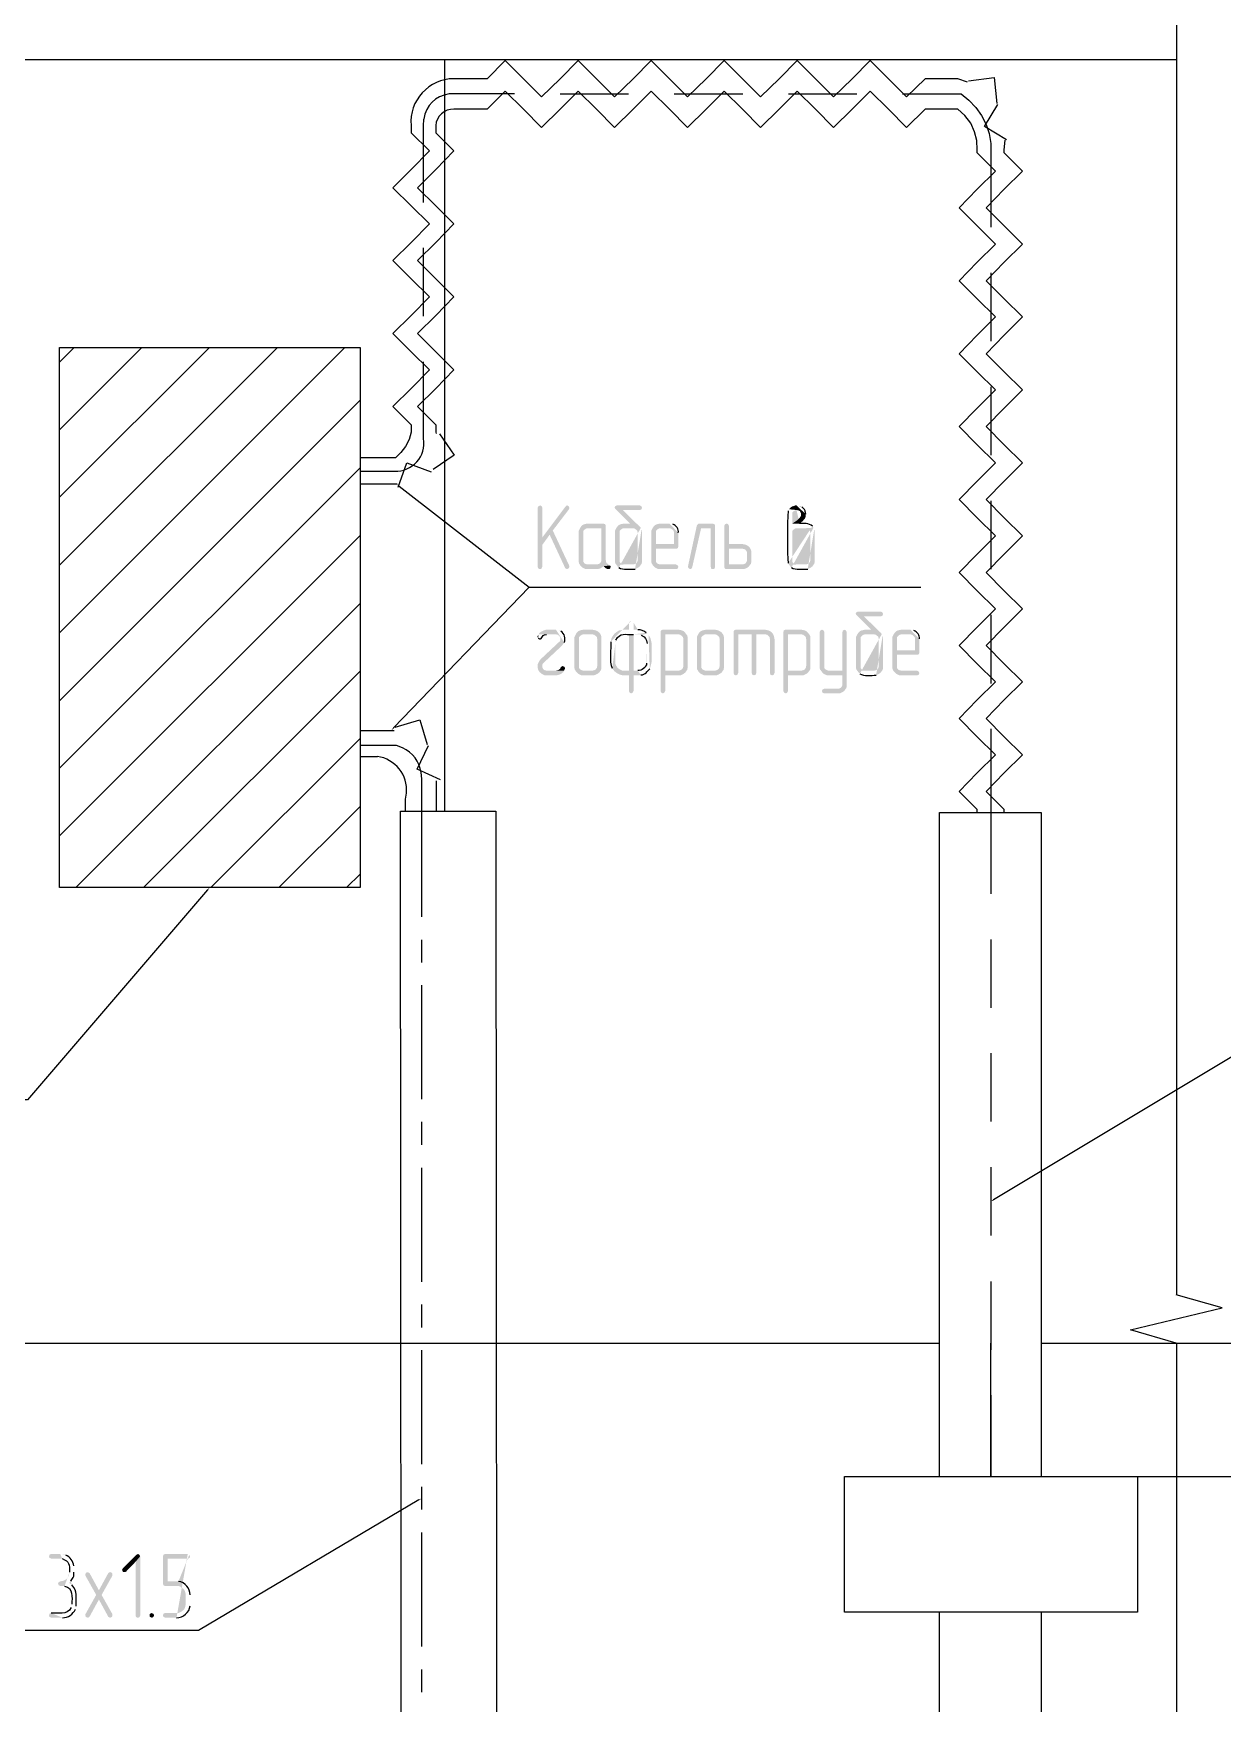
# Model space of a CAD drawing. Header units: millimetres. Extents: x -211 to 10565, y -2293 to 2244.
# Drawn here: x 5368.6 to 5433.8, y -217.3 to -125.8 of the extents above; entities that cross this region are included whole.
import ezdxf

# ---------------------------------------------------------------- set-up
doc = ezdxf.new("R2010")
doc.units = ezdxf.units.MM
doc.layers.add('PDF _Геометрия', color=7, linetype='Continuous')
doc.layers.add('PDF _Сплошная заливка', color=7, linetype='Continuous')

msp = doc.modelspace()

# ---------------------------------------------------------------- hatches: boundary and pattern name
at = {"layer": 'PDF _Сплошная заливка', "transparency": 33554559}
for points in [[(5396.381, -151.639), (5396.297, -151.681), (5396.254, -151.766), (5396.254, -155.024), (5396.297, -155.109), (5396.381, -155.13), (5396.466, -155.109), (5396.466, -155.088), (5396.508, -155.003), (5396.508, -151.766), (5396.466, -151.681)], [(5397.863, -151.639), (5397.841, -151.639), (5397.778, -151.702), (5396.508, -153.395), (5396.508, -153.797), (5396.91, -153.247), (5397.08, -153.014), (5397.968, -151.85), (5397.99, -151.766), (5397.947, -151.681)], [(5401.841, -151.639), (5400.592, -151.639), (5400.508, -151.681), (5400.465, -151.744), (5400.486, -151.808), (5401.312, -152.633), (5400.973, -152.633), (5400.888, -152.654), (5400.783, -152.675), (5400.698, -152.718), (5400.635, -152.781), (5400.571, -152.866), (5400.486, -153.035), (5400.486, -154.728), (5400.508, -154.813), (5400.571, -154.897), (5400.973, -154.876), (5400.888, -154.855), (5400.804, -154.813), (5400.74, -154.728), (5400.74, -153.035), (5400.804, -152.972), (5400.888, -152.908), (5400.973, -152.887), (5401.481, -152.887), (5401.904, -152.866), (5401.841, -152.802), (5401.841, -152.781), (5401.82, -152.781), (5400.91, -151.892), (5401.862, -151.892), (5401.947, -151.85), (5401.968, -151.766), (5401.925, -151.681)], [(5398.582, -152.866), (5398.497, -153.035), (5398.497, -154.728), (5398.519, -154.813), (5398.582, -154.918), (5398.709, -155.045), (5398.878, -155.13), (5399.513, -155.13), (5399.619, -155.109), (5399.704, -155.088), (5399.788, -155.024), (5399.852, -154.961), (5400.233, -154.94), (5400.148, -154.897), (5398.984, -154.876), (5398.899, -154.855), (5398.815, -154.813), (5398.751, -154.728), (5398.751, -153.035), (5398.815, -152.972), (5398.899, -152.908), (5398.984, -152.887), (5399.746, -152.887)], [(5399.852, -152.633), (5398.984, -152.633), (5398.878, -152.654), (5398.794, -152.675), (5398.709, -152.718), (5398.624, -152.802), (5398.582, -152.866), (5399.746, -152.887), (5399.746, -154.622), (5399.725, -154.728), (5399.661, -154.813), (5399.577, -154.855), (5399.492, -154.876), (5398.984, -154.876), (5400.148, -154.897), (5400.106, -154.855), (5400.021, -154.791), (5400, -154.728), (5399.979, -154.622), (5399.979, -152.739), (5399.957, -152.675)], [(5402.56, -152.866), (5402.476, -153.035), (5402.476, -154.728), (5402.497, -154.813), (5402.56, -154.918), (5402.624, -154.982), (5402.687, -155.045), (5402.856, -155.13), (5403.851, -155.13), (5403.936, -155.088), (5403.957, -155.003), (5403.914, -154.918), (5403.83, -154.876), (5402.962, -154.876), (5402.878, -154.855), (5402.793, -154.813), (5402.729, -154.728), (5402.729, -154.009), (5403.872, -154.009), (5403.936, -153.966), (5403.957, -153.882), (5402.729, -153.755), (5402.729, -153.035), (5402.793, -152.972), (5402.878, -152.908), (5402.962, -152.887), (5403.47, -152.887)], [(5405.84, -152.633), (5405.099, -152.633), (5405.036, -152.654), (5404.972, -152.739), (5404.486, -154.982), (5404.486, -155.003), (5404.528, -155.088), (5404.613, -155.13), (5404.676, -155.109), (5404.719, -155.024), (5405.205, -152.887), (5405.734, -152.887), (5405.967, -152.76), (5405.967, -152.739), (5405.946, -152.675)], [(5405.967, -152.76), (5405.734, -152.887), (5405.734, -155.003), (5405.755, -155.109), (5405.84, -155.13), (5405.946, -155.109), (5405.946, -155.088), (5405.967, -155.003)], [(5406.602, -152.633), (5406.517, -152.675), (5406.475, -152.76), (5406.475, -155.024), (5406.517, -155.109), (5406.602, -155.13), (5407.554, -155.13), (5407.66, -155.088), (5407.744, -155.045), (5407.829, -154.982), (5407.871, -154.918), (5406.729, -154.876), (5406.729, -154.009), (5407.469, -154.009), (5407.893, -153.987), (5407.829, -153.903), (5407.744, -153.839), (5407.66, -153.797), (5407.575, -153.776), (5407.469, -153.755), (5406.729, -153.755), (5406.729, -152.76), (5406.686, -152.675)], [(5397.08, -153.014), (5396.91, -153.247), (5397.757, -155.067), (5397.799, -155.109), (5397.863, -155.13), (5397.947, -155.088), (5397.99, -155.003), (5397.99, -154.961)], [(5407.893, -153.987), (5407.469, -154.009), (5407.554, -154.03), (5407.639, -154.072), (5407.702, -154.157), (5407.723, -154.262), (5407.723, -154.622), (5407.702, -154.728), (5407.639, -154.813), (5407.554, -154.855), (5407.469, -154.876), (5406.729, -154.876), (5407.871, -154.918), (5407.935, -154.834), (5407.956, -154.728), (5407.956, -154.157), (5407.935, -154.072)], [(5400.233, -154.94), (5399.852, -154.961), (5399.894, -155.003), (5399.957, -155.067), (5400, -155.088), (5400.084, -155.13), (5400.127, -155.13), (5400.211, -155.109), (5400.254, -155.003)], [(5415.045, -157.458), (5413.796, -157.458), (5413.712, -157.5), (5413.669, -157.563), (5413.691, -157.627), (5414.516, -158.452), (5414.177, -158.452), (5414.093, -158.473), (5413.987, -158.495), (5413.902, -158.537), (5413.839, -158.6), (5413.775, -158.685), (5413.691, -158.854), (5413.691, -160.547), (5413.712, -160.632), (5413.775, -160.716), (5414.177, -160.695), (5414.093, -160.674), (5414.008, -160.632), (5413.944, -160.547), (5413.944, -158.854), (5414.008, -158.791), (5414.093, -158.727), (5414.177, -158.706), (5414.685, -158.706), (5415.108, -158.685), (5415.045, -158.621), (5415.045, -158.6), (5415.024, -158.6), (5414.114, -157.712), (5415.066, -157.712), (5415.151, -157.669), (5415.172, -157.585), (5415.129, -157.5)], [(5398.349, -158.685), (5398.265, -158.854), (5398.265, -160.547), (5398.286, -160.632), (5398.349, -160.738), (5398.751, -160.695), (5398.667, -160.674), (5398.582, -160.632), (5398.519, -160.547), (5398.519, -158.854), (5398.582, -158.791), (5398.667, -158.727), (5398.751, -158.706), (5399.259, -158.706)], [(5399.259, -158.452), (5398.751, -158.452), (5398.645, -158.473), (5398.561, -158.495), (5398.476, -158.537), (5398.392, -158.621), (5398.349, -158.685), (5399.259, -158.706), (5399.344, -158.727), (5399.428, -158.791), (5399.492, -158.854), (5399.513, -158.96), (5399.513, -160.441), (5399.492, -160.547), (5399.428, -160.632), (5399.344, -160.674), (5399.259, -160.695), (5398.751, -160.695), (5398.349, -160.738), (5398.413, -160.801), (5398.476, -160.864), (5398.645, -160.949), (5399.344, -160.949), (5399.45, -160.907), (5399.534, -160.864), (5399.619, -160.801), (5399.661, -160.738), (5399.725, -160.653), (5399.746, -160.547), (5399.746, -158.854), (5399.725, -158.77), (5399.682, -158.685), (5399.619, -158.6), (5399.534, -158.537), (5399.45, -158.495), (5399.365, -158.473)], [(5401.502, -158.706), (5401.248, -158.706), (5401.248, -160.695), (5400.994, -160.695), (5401.502, -160.695)], [(5403.978, -158.452), (5403.089, -158.452), (5403.005, -158.495), (5402.983, -158.579), (5402.983, -161.817), (5403.026, -161.901), (5403.11, -161.944), (5403.195, -161.901), (5403.237, -161.817), (5403.237, -160.949), (5404.084, -160.949), (5404.253, -160.864), (5404.338, -160.801), (5404.38, -160.738), (5403.237, -160.695), (5403.237, -158.706), (5403.978, -158.706), (5404.38, -158.685), (5404.316, -158.6), (5404.253, -158.537), (5404.168, -158.495), (5404.084, -158.473)], [(5404.38, -158.685), (5403.978, -158.706), (5404.063, -158.727), (5404.147, -158.791), (5404.211, -158.854), (5404.232, -158.96), (5404.232, -160.441), (5404.211, -160.547), (5404.147, -160.632), (5404.063, -160.674), (5403.978, -160.695), (5403.237, -160.695), (5404.38, -160.738), (5404.443, -160.653), (5404.465, -160.547), (5404.465, -158.854), (5404.443, -158.77)], [(5405.057, -158.685), (5404.972, -158.854), (5404.972, -160.547), (5404.994, -160.632), (5405.057, -160.738), (5405.459, -160.695), (5405.375, -160.674), (5405.29, -160.632), (5405.226, -160.547), (5405.226, -158.854), (5405.29, -158.791), (5405.375, -158.727), (5405.459, -158.706), (5405.967, -158.706)], [(5405.967, -158.452), (5405.459, -158.452), (5405.353, -158.473), (5405.269, -158.495), (5405.184, -158.537), (5405.099, -158.621), (5405.057, -158.685), (5405.967, -158.706), (5406.052, -158.727), (5406.136, -158.791), (5406.2, -158.854), (5406.221, -158.96), (5406.221, -160.441), (5406.2, -160.547), (5406.136, -160.632), (5406.052, -160.674), (5405.967, -160.695), (5405.459, -160.695), (5405.057, -160.738), (5405.184, -160.864), (5405.353, -160.949), (5406.052, -160.949), (5406.157, -160.907), (5406.242, -160.864), (5406.327, -160.801), (5406.369, -160.738), (5406.433, -160.653), (5406.454, -160.547), (5406.454, -158.854), (5406.433, -158.77), (5406.39, -158.685), (5406.327, -158.6), (5406.242, -158.537), (5406.157, -158.495), (5406.073, -158.473)], [(5408.718, -158.452), (5407.088, -158.452), (5407.004, -158.495), (5406.983, -158.579), (5406.983, -160.822), (5407.025, -160.928), (5407.11, -160.949), (5407.194, -160.928), (5407.194, -160.907), (5407.237, -160.822), (5407.237, -158.706), (5408.718, -158.706), (5409.141, -158.685), (5409.078, -158.6), (5408.993, -158.537), (5408.908, -158.495), (5408.824, -158.473)], [(5408.231, -158.706), (5407.977, -158.706), (5407.977, -160.822), (5408.02, -160.928), (5408.104, -160.949), (5408.189, -160.928), (5408.189, -160.907), (5408.231, -160.822)], [(5409.141, -158.685), (5408.718, -158.706), (5408.824, -158.727), (5408.951, -158.854), (5408.972, -158.96), (5408.972, -160.822), (5409.014, -160.928), (5409.099, -160.949), (5409.183, -160.928), (5409.183, -160.907), (5409.226, -160.822), (5409.226, -158.96), (5409.205, -158.854), (5409.183, -158.77)], [(5410.707, -158.452), (5409.818, -158.452), (5409.734, -158.495), (5409.712, -158.579), (5409.712, -161.817), (5409.755, -161.901), (5409.839, -161.944), (5409.924, -161.901), (5409.966, -161.817), (5409.966, -160.949), (5410.813, -160.949), (5410.982, -160.864), (5411.067, -160.801), (5411.109, -160.738), (5409.966, -160.695), (5409.966, -158.706), (5410.707, -158.706), (5411.109, -158.685), (5411.045, -158.6), (5410.982, -158.537), (5410.897, -158.495), (5410.813, -158.473)], [(5411.109, -158.685), (5410.707, -158.706), (5410.792, -158.727), (5410.876, -158.791), (5410.94, -158.854), (5410.961, -158.96), (5410.961, -160.441), (5410.94, -160.547), (5410.876, -160.632), (5410.792, -160.674), (5410.707, -160.695), (5409.966, -160.695), (5411.109, -160.738), (5411.172, -160.653), (5411.194, -160.547), (5411.194, -158.854), (5411.172, -158.77)], [(5411.828, -158.452), (5411.744, -158.495), (5411.701, -158.579), (5411.701, -160.547), (5411.723, -160.632), (5411.786, -160.716), (5412.188, -160.695), (5412.104, -160.674), (5412.019, -160.632), (5411.955, -160.547), (5411.955, -158.579), (5411.913, -158.495)], [(5413.056, -158.452), (5412.971, -158.495), (5412.95, -158.579), (5412.95, -160.695), (5412.188, -160.695), (5411.786, -160.716), (5411.85, -160.801), (5411.913, -160.864), (5411.998, -160.907), (5412.104, -160.949), (5412.95, -160.949), (5412.95, -161.436), (5412.929, -161.542), (5412.865, -161.626), (5412.802, -161.669), (5412.696, -161.69), (5411.934, -161.69), (5411.85, -161.732), (5411.828, -161.817), (5411.85, -161.901), (5411.955, -161.944), (5412.802, -161.944), (5412.971, -161.859), (5413.056, -161.796), (5413.098, -161.732), (5413.162, -161.647), (5413.183, -161.542), (5413.183, -158.579), (5413.14, -158.495)], [(5415.764, -158.685), (5415.68, -158.854), (5415.68, -160.547), (5415.701, -160.632), (5415.764, -160.738), (5415.891, -160.864), (5416.061, -160.949), (5417.055, -160.949), (5417.14, -160.907), (5417.161, -160.822), (5417.119, -160.738), (5417.034, -160.695), (5416.166, -160.695), (5416.082, -160.674), (5415.997, -160.632), (5415.934, -160.547), (5415.934, -159.828), (5417.076, -159.828), (5417.14, -159.785), (5417.161, -159.701), (5415.934, -159.574), (5415.934, -158.854), (5415.997, -158.791), (5416.082, -158.727), (5416.166, -158.706), (5416.674, -158.706)], [(5397.63, -160.441), (5397.566, -160.462), (5397.503, -160.526), (5397.482, -160.589), (5397.397, -160.653), (5397.334, -160.674), (5397.249, -160.695), (5396.741, -160.695), (5397.693, -160.695), (5397.757, -160.568), (5397.714, -160.484)], [(5374.353, -209.11), (5374.269, -209.153), (5373.528, -209.893), (5373.486, -209.978), (5373.528, -210.084), (5373.613, -210.105), (5373.697, -210.084), (5374.226, -209.533), (5374.48, -209.237), (5374.438, -209.153)], [(5374.48, -209.237), (5374.226, -209.533), (5374.226, -212.496), (5374.269, -212.581), (5374.353, -212.602), (5374.438, -212.581), (5374.438, -212.559), (5374.48, -212.475)], [(5371.602, -210.105), (5371.497, -210.147), (5371.476, -210.232), (5371.476, -210.295), (5372.068, -211.353), (5372.216, -211.607), (5372.724, -212.538), (5372.745, -212.559), (5372.83, -212.602), (5372.936, -212.559), (5372.957, -212.475), (5372.957, -212.411), (5372.364, -211.353), (5372.216, -211.099), (5371.708, -210.168), (5371.687, -210.147)], [(5372.83, -210.105), (5372.766, -210.126), (5372.724, -210.168), (5372.216, -211.099), (5372.364, -211.353), (5372.957, -210.295), (5372.957, -210.232), (5372.936, -210.147)], [(5372.068, -211.353), (5371.476, -212.411), (5371.476, -212.475), (5371.497, -212.559), (5371.602, -212.602), (5371.666, -212.581), (5371.708, -212.538), (5372.216, -211.607)], [(5375.115, -212.348), (5375.2, -212.39), (5375.242, -212.475), (5375.2, -212.559), (5375.115, -212.602), (5375.009, -212.559), (5374.988, -212.475), (5375.009, -212.39), (5375.094, -212.348)]]:
    msp.add_hatch(color=256, dxfattribs=at).paths.add_polyline_path(points)
h = msp.add_hatch(color=256, dxfattribs=at)
h.paths.add_polyline_path([(5410.03, -151.85), (5409.966, -151.935)], flags=0)
h.paths.add_polyline_path([(5409.966, -154.813), (5410.03, -154.897), (5410.432, -154.876), (5410.347, -154.855), (5410.263, -154.813), (5410.199, -154.728), (5410.199, -153.035), (5410.263, -152.972), (5410.347, -152.908), (5410.432, -152.887), (5410.94, -152.887), (5411.363, -152.866), (5411.299, -152.781)], flags=0)
h.paths.add_polyline_path([(5410.601, -152.633), (5410.199, -152.633), (5410.199, -152.041), (5410.263, -151.956), (5410.347, -151.914), (5410.432, -151.892)], flags=0)
h = msp.add_hatch(color=256, dxfattribs=at)
h.paths.add_polyline_path([(5410.432, -151.639), (5410.368, -151.639), (5410.263, -151.681), (5410.178, -151.702), (5410.093, -151.766), (5410.072, -151.787), (5410.03, -151.85), (5410.432, -151.892), (5410.538, -151.914), (5410.622, -151.956), (5410.665, -152.041), (5410.686, -152.146), (5410.665, -152.231), (5410.622, -152.295), (5410.453, -152.464), (5410.39, -152.506), (5410.199, -152.633), (5410.601, -152.633), (5410.707, -152.548), (5410.77, -152.506), (5410.813, -152.443), (5410.876, -152.379), (5410.919, -152.295), (5410.94, -152.231), (5410.94, -152.125)], flags=0)
h.paths.add_polyline_path([(5410.728, -151.723), (5410.643, -151.681), (5410.538, -151.66)], flags=0)
h = msp.add_hatch(color=256, dxfattribs=at)
h.paths.add_polyline_path([(5401.904, -152.866), (5401.481, -152.887), (5401.566, -152.908), (5401.65, -152.972), (5401.714, -153.035), (5401.735, -153.141), (5401.735, -154.622), (5401.714, -154.728), (5401.65, -154.813), (5401.566, -154.855), (5401.481, -154.876), (5400.973, -154.876), (5400.571, -154.897), (5400.635, -154.982), (5400.698, -155.045)], flags=0)
h.paths.add_polyline_path([(5401.587, -155.13), (5401.756, -155.045), (5401.841, -154.982), (5401.883, -154.918), (5401.947, -154.834), (5401.968, -154.728), (5401.968, -153.056), (5401.947, -152.95)], flags=0)
h = msp.add_hatch(color=256, dxfattribs=at)
h.paths.add_polyline_path([(5403.47, -152.633), (5402.962, -152.633), (5402.856, -152.654), (5402.772, -152.675), (5402.687, -152.718), (5402.602, -152.802), (5402.56, -152.866), (5403.47, -152.887), (5403.555, -152.908), (5403.639, -152.972), (5403.703, -153.035), (5403.724, -153.141), (5403.724, -153.755), (5402.729, -153.755), (5403.957, -153.882), (5403.957, -153.141)], flags=0)
h.paths.add_polyline_path([(5403.661, -152.675), (5403.576, -152.654)], flags=0)
h = msp.add_hatch(color=256, dxfattribs=at)
h.paths.add_polyline_path([(5411.363, -152.866), (5410.94, -152.887), (5411.024, -152.908), (5411.109, -152.972), (5411.172, -153.035), (5411.194, -153.141), (5411.194, -154.622), (5411.172, -154.728), (5411.109, -154.813), (5411.024, -154.855), (5410.94, -154.876), (5410.432, -154.876), (5410.03, -154.897), (5410.093, -154.982), (5410.157, -155.045)], flags=0)
h.paths.add_polyline_path([(5411.045, -155.13), (5411.215, -155.045), (5411.299, -154.982), (5411.342, -154.918), (5411.405, -154.834), (5411.426, -154.728), (5411.426, -153.035), (5411.405, -152.95)], flags=0)
h = msp.add_hatch(color=256, dxfattribs=at)
h.paths.add_polyline_path([(5401.375, -157.966), (5401.291, -158.008), (5401.248, -158.092), (5401.248, -158.452), (5400.91, -158.452), (5400.846, -158.473), (5400.698, -158.495), (5400.635, -158.537), (5400.465, -158.664), (5400.338, -158.833), (5400.296, -158.918), (5400.275, -159.002), (5400.254, -159.108)], flags=0)
h.paths.add_polyline_path([(5400.338, -160.568), (5400.465, -160.738), (5401.502, -160.695), (5400.888, -160.695), (5400.719, -160.611), (5400.635, -160.547), (5400.592, -160.484), (5400.529, -160.378), (5400.508, -160.293), (5400.508, -159.108), (5400.529, -159.024)], flags=0)
h.paths.add_polyline_path([(5401.502, -158.706), (5401.735, -158.706), (5402.264, -158.664), (5402.2, -158.621)], flags=0)
h.paths.add_polyline_path([(5401.735, -158.452), (5401.502, -158.452), (5401.502, -158.071), (5401.46, -157.987)], flags=0)
h = msp.add_hatch(color=256, dxfattribs=at)
h.paths.add_polyline_path([(5396.297, -158.706), (5396.233, -158.833), (5396.276, -158.918)], flags=0)
h.paths.add_polyline_path([(5396.741, -158.706), (5397.249, -158.706)], flags=0)
h = msp.add_hatch(color=256, dxfattribs=at)
h.paths.add_polyline_path([(5397.249, -158.452), (5396.72, -158.452), (5396.635, -158.473), (5396.529, -158.516), (5396.445, -158.558), (5396.36, -158.621), (5396.297, -158.706), (5397.249, -158.706), (5397.355, -158.727), (5397.482, -158.854), (5397.503, -158.96), (5397.482, -159.066), (5397.418, -159.129), (5396.402, -160.082), (5396.402, -160.103), (5396.339, -160.166), (5396.297, -160.251), (5396.254, -160.357), (5396.254, -160.547), (5396.276, -160.632), (5396.318, -160.716), (5396.381, -160.801), (5396.402, -160.801), (5396.466, -160.864), (5396.635, -160.949), (5397.312, -160.949), (5397.397, -160.928), (5397.461, -160.907), (5397.545, -160.864), (5397.566, -160.843), (5397.651, -160.78), (5397.693, -160.695), (5396.741, -160.695), (5396.635, -160.674), (5396.572, -160.632), (5396.508, -160.526), (5396.508, -160.357), (5396.572, -160.272), (5397.587, -159.32), (5397.714, -159.15)], flags=0)
h.paths.add_polyline_path([(5397.524, -158.537), (5397.439, -158.495), (5397.355, -158.473)], flags=0)
h = msp.add_hatch(color=256, dxfattribs=at)
h.paths.add_polyline_path([(5402.264, -158.664), (5401.735, -158.706), (5401.841, -158.706), (5401.925, -158.748)], flags=0)
h.paths.add_polyline_path([(5402.243, -159.214), (5402.243, -160.209), (5402.222, -160.293)], flags=0)
h.paths.add_polyline_path([(5401.735, -160.695), (5401.502, -160.695), (5400.465, -160.738), (5400.529, -160.78), (5400.613, -160.843), (5400.698, -160.886), (5400.804, -160.928), (5400.888, -160.949), (5401.248, -160.949), (5401.248, -161.817), (5401.291, -161.901), (5401.375, -161.944), (5401.46, -161.901), (5401.502, -161.817), (5401.502, -160.949), (5401.82, -160.949), (5401.904, -160.928)], flags=0)
h.paths.add_polyline_path([(5402.391, -160.589), (5402.433, -160.484), (5402.454, -160.399), (5402.476, -160.293), (5402.497, -160.209), (5402.497, -159.214), (5402.454, -159.002), (5402.433, -158.918), (5402.391, -158.833), (5402.327, -158.748)], flags=0)
h = msp.add_hatch(color=256, dxfattribs=at)
h.paths.add_polyline_path([(5415.108, -158.685), (5414.685, -158.706), (5414.77, -158.727), (5414.854, -158.791), (5414.918, -158.854), (5414.939, -158.96), (5414.939, -160.441), (5414.918, -160.547), (5414.854, -160.632), (5414.77, -160.674), (5414.685, -160.695), (5414.177, -160.695), (5413.775, -160.716), (5413.839, -160.801), (5413.902, -160.864)], flags=0)
h.paths.add_polyline_path([(5414.791, -160.949), (5414.96, -160.864), (5415.045, -160.801), (5415.087, -160.738), (5415.151, -160.653), (5415.172, -160.547), (5415.172, -158.875), (5415.151, -158.77)], flags=0)
h = msp.add_hatch(color=256, dxfattribs=at)
h.paths.add_polyline_path([(5416.674, -158.452), (5416.166, -158.452), (5416.061, -158.473), (5415.976, -158.495), (5415.891, -158.537), (5415.807, -158.621), (5415.764, -158.685), (5416.674, -158.706), (5416.759, -158.727), (5416.843, -158.791), (5416.907, -158.854), (5416.928, -158.96), (5416.928, -159.574), (5415.934, -159.574), (5417.161, -159.701), (5417.161, -158.96)], flags=0)
h.paths.add_polyline_path([(5416.865, -158.495), (5416.78, -158.473)], flags=0)
h = msp.add_hatch(color=256, dxfattribs=at)
h.paths.add_polyline_path([(5370.1, -209.11), (5369.592, -209.11), (5369.508, -209.153), (5369.486, -209.237), (5369.508, -209.322), (5369.613, -209.364), (5370.206, -209.364)], flags=0)
h.paths.add_polyline_path([(5370.608, -210.105), (5370.587, -210.211), (5370.566, -210.295), (5370.523, -210.38), (5370.46, -210.465), (5370.375, -210.528), (5370.291, -210.57), (5370.206, -210.591), (5370.1, -210.613), (5370.015, -210.655), (5369.973, -210.74), (5370.015, -210.824), (5370.1, -210.867), (5370.333, -210.867)], flags=0)
h.paths.add_polyline_path([(5370.735, -211.861), (5370.714, -211.946), (5370.693, -212.052)], flags=0)
h.paths.add_polyline_path([(5369.592, -212.348), (5369.508, -212.39), (5369.486, -212.475), (5369.508, -212.559), (5369.613, -212.602), (5370.227, -212.602)], flags=0)
h.paths.add_polyline_path([(5370.925, -212.136), (5370.968, -211.967)], flags=0)
h.paths.add_polyline_path([(5370.735, -210.803), (5370.65, -210.74), (5370.566, -210.697), (5370.608, -210.676), (5370.671, -210.591)], flags=0)
h.paths.add_polyline_path([(5370.841, -210.105), (5370.841, -209.766)], flags=0)
h.paths.add_polyline_path([(5370.396, -209.174), (5370.312, -209.131), (5370.206, -209.131)], flags=0)
h = msp.add_hatch(color=256, dxfattribs=at)
h.paths.add_polyline_path([(5377.083, -209.11), (5375.835, -209.11), (5375.75, -209.153), (5375.729, -209.237), (5375.729, -210.761), (5375.771, -210.845), (5375.856, -210.867), (5376.575, -210.867), (5376.66, -210.888), (5376.829, -211.015), (5376.893, -211.078), (5376.935, -211.163), (5376.956, -211.247), (5376.977, -211.353), (5376.977, -211.861), (5376.956, -211.946), (5376.935, -212.052), (5376.893, -212.136), (5376.829, -212.2), (5376.744, -212.263), (5376.66, -212.305), (5376.575, -212.348), (5375.835, -212.348), (5375.75, -212.39), (5375.729, -212.475), (5375.75, -212.559), (5375.856, -212.602), (5376.469, -212.602)], flags=0)
h.paths.add_polyline_path([(5377.21, -211.946), (5377.21, -211.353)], flags=0)
h.paths.add_polyline_path([(5376.575, -210.613), (5375.983, -210.613), (5375.983, -209.364), (5377.104, -209.364), (5377.189, -209.322), (5377.21, -209.237), (5377.168, -209.153)], flags=0)

# ---------------------------------------------------------------- linework, layer by layer
at = {"layer": 'PDF _Геометрия', "lineweight": 25}
for points in [[(5291.616, -122.945), (5292.314, -120.427), (5293.52, -125.442), (5294.261, -122.945), (5431.254, -122.945), (5431.254, -194.912)], [(5423.826, -197.557), (5431.254, -197.557), (5431.254, -269.481), (5294.219, -269.481), (5293.52, -271.978), (5292.314, -266.984), (5291.574, -269.481), (5154.602, -269.481), (5154.602, -197.176), (5152.105, -196.435), (5157.099, -195.208), (5154.602, -194.531), (5154.602, -122.945), (5291.637, -122.945)], [(5326.319, -127.198), (5431.254, -127.198)], [(5391.155, -127.198), (5391.155, -168.398)], [(5419.806, -128.447), (5419.277, -128.256), (5417.478, -128.256), (5416.463, -129.251), (5415.468, -128.256), (5414.473, -127.262), (5413.479, -128.256), (5412.463, -129.251), (5411.469, -128.256), (5410.474, -127.262), (5409.48, -128.256), (5408.464, -129.251), (5407.469, -128.256), (5406.475, -127.262), (5405.48, -128.256), (5404.465, -129.251), (5403.47, -128.256), (5402.476, -127.262), (5401.481, -128.256), (5400.465, -129.251), (5399.471, -128.256), (5398.476, -127.262), (5397.482, -128.256), (5396.466, -129.251), (5395.471, -128.256), (5394.477, -127.262), (5393.482, -128.256), (5391.663, -128.256)], [(5420.335, -168.461), (5420.335, -168.313), (5419.34, -167.318), (5420.335, -166.303), (5421.329, -165.308), (5420.335, -164.314), (5419.34, -163.319), (5420.335, -162.303), (5421.329, -161.309), (5420.335, -160.314), (5419.34, -159.32), (5420.335, -158.304), (5421.329, -157.31), (5420.335, -156.315), (5419.34, -155.32), (5420.335, -154.305), (5421.329, -153.31), (5420.335, -152.316), (5419.34, -151.321), (5420.335, -150.305), (5421.329, -149.311), (5420.335, -148.316), (5419.34, -147.322), (5420.335, -146.306), (5421.329, -145.312), (5420.335, -144.317), (5419.34, -143.322), (5420.335, -142.307), (5421.329, -141.312), (5420.335, -140.318), (5419.34, -139.323), (5420.335, -138.307), (5421.329, -137.313), (5420.335, -136.318), (5419.34, -135.324), (5420.335, -134.308), (5421.329, -133.314), (5420.335, -132.319), (5420.335, -132.15), (5420.314, -131.642), (5420.187, -131.155), (5419.975, -130.69), (5419.658, -130.267), (5419.277, -129.928), (5417.478, -129.928), (5416.463, -130.922), (5415.468, -129.928), (5414.473, -128.933), (5413.479, -129.928), (5412.463, -130.922), (5411.469, -129.928), (5410.474, -128.933), (5409.48, -129.928), (5408.464, -130.922), (5407.469, -129.928), (5406.475, -128.933), (5405.48, -129.928), (5404.465, -130.922), (5403.47, -129.928), (5402.476, -128.933), (5401.481, -129.928), (5400.465, -130.922), (5399.471, -129.928), (5398.476, -128.933), (5397.482, -129.928), (5396.466, -130.922), (5395.471, -129.928), (5394.477, -128.933), (5393.482, -129.928), (5391.663, -129.928)], [(5419.848, -128.362), (5421.266, -128.193), (5421.414, -129.611)], [(5421.943, -131.6), (5420.737, -130.88), (5421.456, -129.674)], [(5389.314, -130.817), (5389.314, -131.219), (5390.329, -132.213), (5389.314, -133.229), (5388.319, -134.224), (5389.314, -135.218), (5390.329, -136.213), (5389.314, -137.228), (5388.319, -138.223), (5389.314, -139.217), (5390.329, -140.212), (5389.314, -141.228), (5388.319, -142.222), (5389.314, -143.217), (5390.329, -144.211), (5389.314, -145.227), (5388.319, -146.221), (5389.314, -147.216), (5389.314, -147.618), (5389.208, -148.02), (5389.017, -148.401), (5388.764, -148.74), (5388.467, -149.036), (5386.521, -149.036)], [(5390.668, -130.817), (5390.668, -131.219), (5391.663, -132.213), (5390.668, -133.229), (5389.673, -134.224), (5390.668, -135.218), (5391.663, -136.213), (5390.668, -137.228), (5389.673, -138.223), (5390.668, -139.217), (5391.663, -140.212), (5390.668, -141.228), (5389.673, -142.222), (5390.668, -143.217), (5391.663, -144.211), (5390.668, -145.227), (5389.673, -146.221), (5390.668, -147.216), (5390.668, -147.618), (5390.689, -147.703)], [(5421.816, -168.461), (5421.816, -168.313), (5420.822, -167.318), (5421.816, -166.303), (5422.811, -165.308), (5421.816, -164.314), (5420.822, -163.319), (5421.816, -162.303), (5422.811, -161.309), (5421.816, -160.314), (5420.822, -159.32), (5421.816, -158.304), (5422.811, -157.31), (5421.816, -156.315), (5420.822, -155.32), (5421.816, -154.305), (5422.811, -153.31), (5421.816, -152.316), (5420.822, -151.321), (5421.816, -150.305), (5422.811, -149.311), (5421.816, -148.316), (5420.822, -147.322), (5421.816, -146.306), (5422.811, -145.312), (5421.816, -144.317), (5420.822, -143.322), (5421.816, -142.307), (5422.811, -141.312), (5421.816, -140.318), (5420.822, -139.323), (5421.816, -138.307), (5422.811, -137.313), (5421.816, -136.318), (5420.822, -135.324), (5421.816, -134.308), (5422.811, -133.314), (5421.816, -132.319), (5421.816, -132.15), (5421.858, -131.621)], [(5370.058, -143.788), (5370.862, -142.984)], [(5370.058, -147.491), (5374.565, -142.984)], [(5370.058, -151.194), (5378.268, -142.984)], [(5370.058, -154.918), (5381.992, -142.984)], [(5370.058, -158.621), (5385.695, -142.984)], [(5370.058, -162.346), (5386.521, -145.862)], [(5390.88, -147.724), (5391.684, -148.888), (5390.52, -149.671)], [(5370.058, -166.049), (5386.521, -149.586)], [(5388.615, -150.644), (5389.081, -149.311), (5390.414, -149.798)], [(5386.521, -150.454), (5388.467, -150.454), (5388.552, -150.454)], [(5388.658, -150.581), (5395.789, -156.125)], [(5370.058, -169.752), (5386.521, -153.289)], [(5388.362, -163.827), (5395.789, -156.125), (5417.245, -156.125)], [(5370.946, -172.587), (5386.521, -157.013)], [(5374.65, -172.587), (5386.521, -160.716)], [(5388.446, -163.785), (5389.8, -163.383), (5390.202, -164.737)], [(5378.353, -172.587), (5386.521, -164.419)], [(5386.521, -163.975), (5388.235, -163.975), (5388.383, -163.975)], [(5388.848, -164.927), (5388.51, -164.8), (5386.521, -164.8)], [(5386.521, -165.393), (5387.113, -165.393), (5387.473, -165.393)], [(5390.922, -166.684), (5389.652, -166.091), (5390.266, -164.8)], [(5389.906, -174.196), (5389.906, -166.62), (5389.864, -166.282)], [(5389.017, -168.398), (5389.017, -167.742), (5389.06, -167.403)], [(5390.71, -168.398), (5390.71, -166.895), (5390.71, -166.726)], [(5382.077, -172.587), (5386.521, -168.144)], [(5418.261, -204.857), (5418.261, -168.461), (5423.826, -168.461), (5423.826, -204.857)], [(5385.78, -172.587), (5386.521, -171.847)], [(5378.162, -172.714), (5368.301, -184.226), (5335.122, -184.226)], [(5389.906, -176.692), (5389.906, -175.444)], [(5389.906, -184.183), (5389.906, -177.941)], [(5421.224, -189.685), (5435.105, -181.348), (5465.068, -181.348)], [(5389.906, -186.68), (5389.906, -185.432)], [(5389.906, -194.192), (5389.906, -187.95)], [(5431.233, -197.557), (5428.736, -196.816), (5433.751, -195.61), (5431.233, -194.912)], [(5389.906, -196.689), (5389.906, -195.441)], [(5154.602, -197.557), (5418.261, -197.557)], [(5429.116, -197.557), (5435.634, -197.557)], [(5389.906, -204.18), (5389.906, -197.938)], [(5429.116, -204.857), (5435.634, -204.857)], [(5389.906, -206.677), (5389.906, -205.428)], [(5389.737, -206.148), (5377.676, -213.3), (5357.488, -213.3)], [(5389.906, -214.189), (5389.906, -207.925)], [(5423.826, -212.305), (5423.826, -269.481), (5418.261, -269.481), (5418.261, -212.305)], [(5389.906, -216.686), (5389.906, -215.437)]]:
    msp.add_lwpolyline(points, dxfattribs=at)
at = {"layer": 'PDF _Геометрия', "color": 1, "lineweight": 25}
for points in [[(5394.985, -129.082), (5391.768, -129.082), (5391.409, -129.082)], [(5397.482, -129.082), (5401.227, -129.082)], [(5403.724, -129.082), (5407.491, -129.082)], [(5409.987, -129.082), (5413.733, -129.082)], [(5416.23, -129.082), (5419.446, -129.082), (5419.869, -129.42), (5420.25, -129.822), (5420.568, -130.267), (5420.822, -130.753), (5420.991, -131.261), (5421.076, -131.811), (5421.076, -136.382)], [(5389.991, -135.028), (5389.991, -130.838), (5390.012, -130.478)], [(5389.991, -141.27), (5389.991, -137.525)], [(5421.076, -138.9), (5421.076, -142.645)], [(5389.991, -147.978), (5389.991, -143.767)], [(5421.076, -145.142), (5421.076, -148.888)], [(5386.521, -149.755), (5388.404, -149.755)], [(5421.076, -151.385), (5421.076, -155.13)], [(5421.076, -157.627), (5421.076, -161.393)], [(5421.076, -163.89), (5421.076, -172.926)], [(5421.076, -175.423), (5421.076, -179.168)], [(5421.076, -181.665), (5421.076, -185.411)], [(5421.076, -187.908), (5421.076, -191.653)], [(5421.076, -194.171), (5421.076, -197.916)], [(5421.076, -200.413), (5421.076, -204.857), (5421.076, -197.557)]]:
    msp.add_lwpolyline(points, dxfattribs=at)
at = {"layer": 'PDF _Геометрия', "lineweight": 25}
for points in [[(5370.058, -172.587), (5370.058, -142.984), (5386.521, -142.984), (5386.521, -172.587)], [(5388.742, -168.398), (5393.969, -168.398), (5394.011, -239.899), (5388.785, -239.899)], [(5413.056, -212.305), (5413.056, -204.857), (5429.116, -204.857), (5429.116, -212.305)]]:
    msp.add_lwpolyline(points, close=True, dxfattribs=at)
for points in [[(5391.663, -128.256), (5390.302, -128.239), (5389.195, -129.462), (5389.314, -130.817)], [(5391.663, -129.928), (5391.173, -129.883), (5390.685, -130.331), (5390.668, -130.817)], [(5409.966, -151.935), (5409.93, -152.595), (5409.908, -154.296), (5409.966, -154.813)], [(5410.94, -152.125), (5410.884, -151.847), (5410.929, -151.926), (5410.728, -151.723)], [(5403.957, -153.141), (5403.984, -152.941), (5403.848, -152.741), (5403.661, -152.675)], [(5411.299, -152.781), (5411.117, -152.608), (5410.83, -152.62), (5410.601, -152.633)], [(5400.698, -155.045), (5400.926, -155.204), (5401.316, -155.116), (5401.587, -155.13)], [(5410.157, -155.045), (5410.385, -155.204), (5410.775, -155.116), (5411.045, -155.13)], [(5396.276, -158.918), (5396.519, -159.076), (5396.403, -158.731), (5396.741, -158.706)], [(5397.714, -159.15), (5397.771, -158.932), (5397.743, -158.661), (5397.524, -158.537)], [(5400.254, -159.108), (5400.292, -159.493), (5400.148, -160.161), (5400.338, -160.568)], [(5400.529, -159.024), (5400.824, -158.566), (5400.982, -158.739), (5401.502, -158.706)], [(5402.2, -158.621), (5402.077, -158.522), (5401.9, -158.427), (5401.735, -158.452)], [(5401.925, -158.748), (5402.189, -158.881), (5402.196, -158.943), (5402.243, -159.214)], [(5417.161, -158.96), (5417.188, -158.76), (5417.052, -158.56), (5416.865, -158.495)], [(5402.222, -160.293), (5402.206, -160.505), (5401.938, -160.72), (5401.735, -160.695)], [(5401.904, -160.928), (5402.168, -160.915), (5402.24, -160.741), (5402.391, -160.589)], [(5413.902, -160.864), (5414.13, -161.024), (5414.52, -160.935), (5414.791, -160.949)], [(5389.06, -167.403), (5389.164, -166.421), (5388.435, -165.542), (5387.473, -165.393)], [(5389.864, -166.282), (5389.755, -165.66), (5389.429, -165.192), (5388.848, -164.927)], [(5370.206, -209.364), (5370.608, -209.539), (5370.604, -209.672), (5370.608, -210.105)], [(5370.841, -209.766), (5370.82, -209.502), (5370.635, -209.276), (5370.396, -209.174)], [(5370.671, -210.591), (5370.853, -210.336), (5370.843, -210.407), (5370.841, -210.105)], [(5370.333, -210.867), (5370.816, -210.96), (5370.745, -211.491), (5370.735, -211.861)], [(5370.968, -211.967), (5370.93, -211.445), (5371.091, -211.181), (5370.735, -210.803)], [(5377.21, -211.353), (5377.232, -210.986), (5376.927, -210.666), (5376.575, -210.613)], [(5370.693, -212.052), (5370.485, -212.481), (5369.97, -212.335), (5369.592, -212.348)], [(5370.227, -212.602), (5370.523, -212.611), (5370.822, -212.411), (5370.925, -212.136)], [(5376.469, -212.602), (5376.828, -212.607), (5377.184, -212.313), (5377.21, -211.946)]]:
    msp.add_open_spline(points, degree=3, dxfattribs=at)
at = {"layer": 'PDF _Геометрия', "color": 1, "lineweight": 25}
for points in [[(5391.409, -129.082), (5390.634, -129.217), (5390.131, -129.687), (5390.012, -130.478)], [(5388.404, -149.755), (5389.367, -149.831), (5390.18, -148.925), (5389.991, -147.978)]]:
    msp.add_open_spline(points, degree=3, dxfattribs=at)
at = {"layer": 'PDF _Сплошная заливка', "lineweight": 25, "transparency": 33554559}
for points in [[(5388.658, -150.602), (5388.531, -150.475), (5388.679, -150.559)], [(5388.383, -163.848), (5388.235, -163.975), (5388.34, -163.806)], [(5378.141, -172.693), (5378.289, -172.587), (5378.183, -172.735)], [(5421.245, -189.727), (5421.076, -189.791), (5421.224, -189.664)], [(5389.737, -206.127), (5389.906, -206.063), (5389.758, -206.169)]]:
    msp.add_solid(points, dxfattribs=at)

doc.saveas('drawing.dxf')
